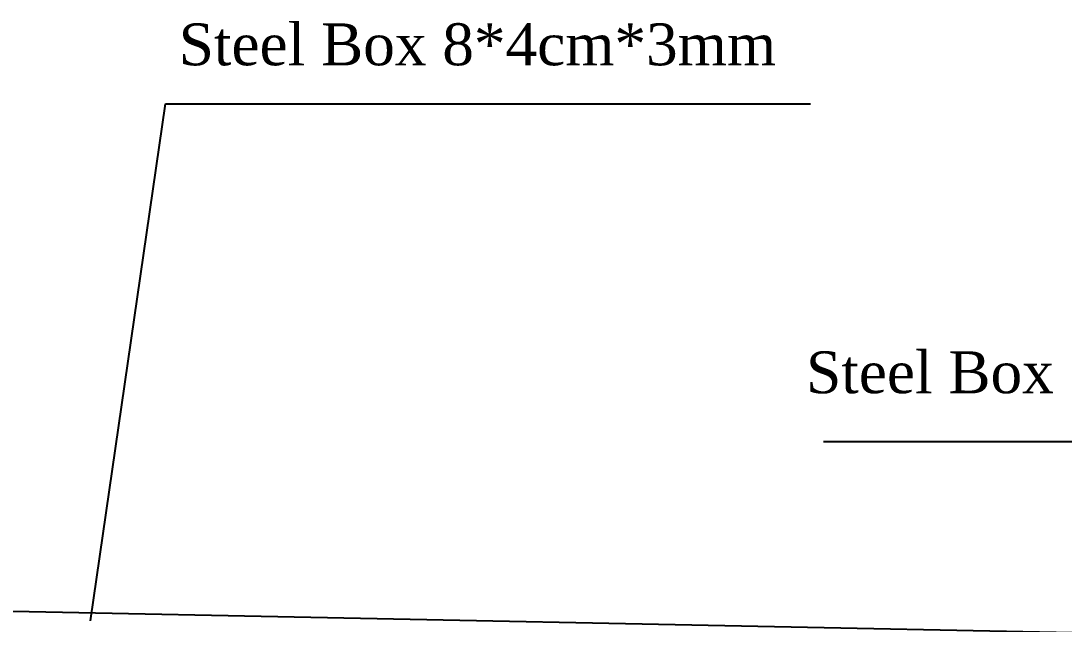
# Model space of a CAD drawing. Header units: centimetres. Extents: x 19229 to 24071, y 9408 to 14021.
# Drawn here: x 22319.5 to 22767.9, y 10079.5 to 10338.7 of the extents above; entities that cross this region are included whole.
import ezdxf

# ---------------------------------------------------------------- set-up
doc = ezdxf.new("R2010")
doc.units = ezdxf.units.CM
doc.layers.get('0').update_dxf_attribs({"linetype": 'CONTINUOUS'})
doc.styles.add('style3', font='times.ttf', dxfattribs={"height": 25})

msp = doc.modelspace()

# ---------------------------------------------------------------- linework, layer by layer
at = {"color": 7, "ltscale": 20}
for p, q in [((22349.35, 10081), (22381.64, 10303.11)), ((22381.64, 10303.11), (22658.8, 10303.11)), ((22664.45, 10158.03), (22977.99, 10158.03)), ((22068.45, 10090.13), (23254.33, 10066.13))]:
    msp.add_line(p, q, dxfattribs=at)

# ---------------------------------------------------------------- texts
at = {"color": 7, "style": 'style3'}
for s, p in [('Steel Box 8*4cm*3mm ', (22387.32, 10319.62)), ('Steel Box 10*10cm*3mm Galvanized', (22656.97, 10178.74))]:
    msp.add_text(s, height=18, dxfattribs=at).set_placement(p)

doc.saveas('drawing.dxf')
